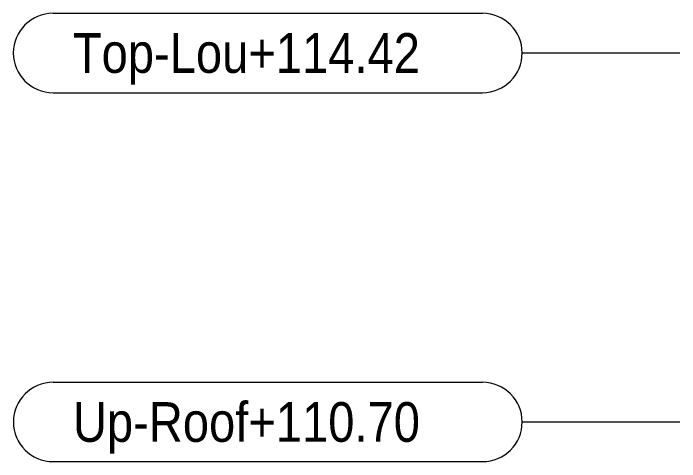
# Model space of a CAD drawing. Header units: millimetres. Extents: x 652937 to 1670132, y 1473552 to 2851037.
# Drawn here: x 663413.92 to 663420.64, y 1524466.38 to 1524470.9 of the extents above; entities that cross this region are included whole.
import ezdxf

# ---------------------------------------------------------------- set-up
doc = ezdxf.new("R2010")
doc.units = ezdxf.units.MM
doc.linetypes.add('XKITLINE00', pattern=[0])
doc.layers.add('S-GRID', color=7, linetype='Continuous', lineweight=9)
doc.styles.add('Arial', font='arial.ttf')

# ---------------------------------------------------------------- blocks, each defined once
blk = doc.blocks.new('*A15521043')
at = {"layer": 'S-GRID', "color": 7, "linetype": 'XKITLINE00', "lineweight": 0}
blk.add_line((607.494807, 187.120135), (615.432307, 187.120135), dxfattribs=at)
at = {"layer": 'S-GRID', "color": 7, "style": 'Arial', "width": 0.85}
blk.add_text('Top-Lou+114.42', height=2, dxfattribs=at).set_placement((584.845393, 186.120135))
blk = doc.blocks.new('*A15561047')
at = {"layer": 'S-GRID', "color": 7, "linetype": 'XKITLINE00', "lineweight": 0}
blk.add_line((607.494807, 168.520135), (615.432307, 168.520135), dxfattribs=at)
at = {"layer": 'S-GRID', "color": 7, "style": 'Arial', "width": 0.85}
blk.add_text('Up-Roof+110.70', height=2, dxfattribs=at).set_placement((584.848322, 167.520135))
blk = doc.blocks.new('*A16671157')
at = {"layer": 'S-GRID', "color": 7, "linetype": 'XKITLINE00', "lineweight": 0}
for p, q in [((583.845393, 189.120135), (605.494807, 189.120135)), ((583.845393, 185.120135), (605.494807, 185.120135))]:
    blk.add_line(p, q, dxfattribs=at)
for centre, start, end in [((583.845393, 187.120135), 90, 270), ((605.494807, 187.120135), 270, 90)]:
    blk.add_arc(centre, 2, start, end, dxfattribs=at)
blk = doc.blocks.new('*A16681158')
at = {"layer": 'S-GRID', "color": 7, "linetype": 'XKITLINE00', "lineweight": 0}
for p, q in [((583.848322, 170.520135), (605.494807, 170.520135)), ((583.848322, 166.520135), (605.494807, 166.520135))]:
    blk.add_line(p, q, dxfattribs=at)
for centre, start, end in [((583.848322, 168.520135), 90, 270), ((605.494807, 168.520135), 270, 90)]:
    blk.add_arc(centre, 2, start, end, dxfattribs=at)
blk = doc.blocks.new('s13')
at = {"color": 7, "lineweight": 0, "xscale": 200, "yscale": 200, "zscale": 200}
for name in ['*A16671157', '*A15521043', '*A16681158', '*A15561047']:
    blk.add_blockref(name, (-125633.2, 57033.4), dxfattribs=at)

msp = doc.modelspace()

# ---------------------------------------------------------------- block references
at = {"color": 7, "xscale": 0.001, "yscale": 0.001, "zscale": 0.001}
msp.add_blockref('s13', (663423.1875, 1524376.0443), dxfattribs=at)

doc.saveas('drawing.dxf')
